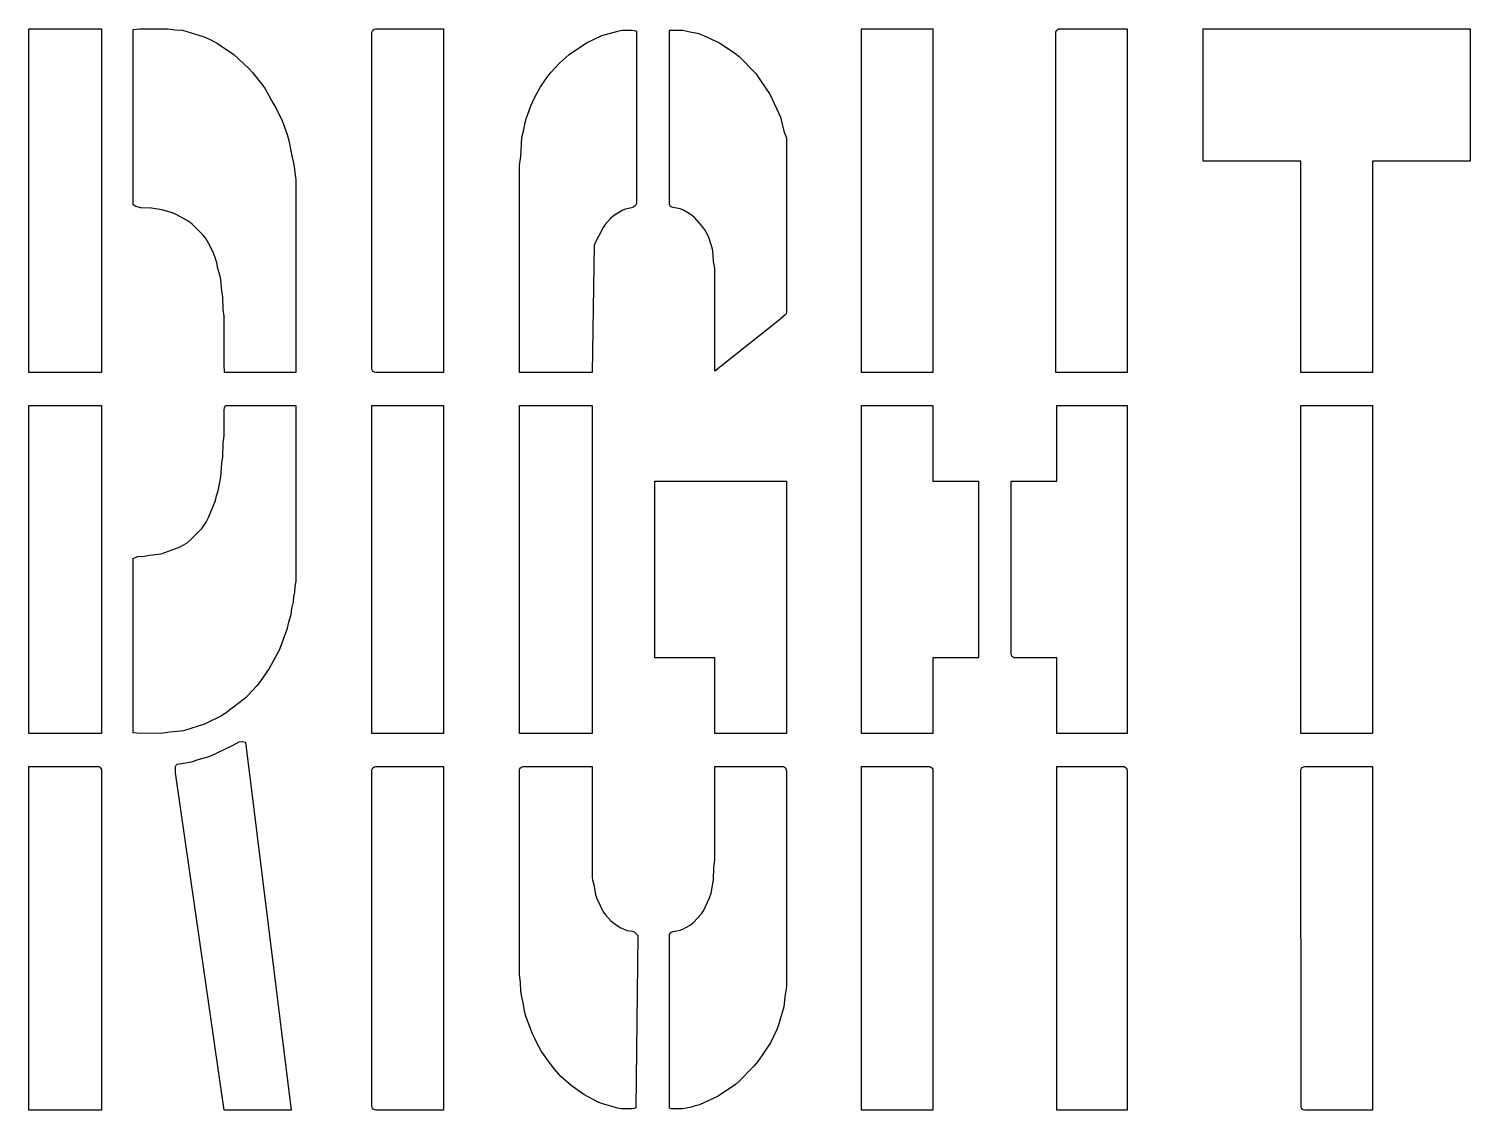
# Model space of a CAD drawing. Header units: inches. Extents: x 3 to 51, y 3 to 39.
import ezdxf

# ---------------------------------------------------------------- set-up
doc = ezdxf.new("R2010")
doc.units = ezdxf.units.IN
doc.header["$MEASUREMENT"] = 0
doc.layers.add('CUT', color=1, linetype='Continuous')

msp = doc.modelspace()

# ---------------------------------------------------------------- linework, layer by layer
at = {"layer": 'CUT'}
for points in [[(3, 27.558), (3, 39), (5.421, 39), (5.421, 27.558)], [(9.464, 30.075), (9.425, 30.277), (9.394, 30.659), (9.373, 30.765), (9.296, 31.016), (9.26, 31.215), (9.207, 31.386), (9.138, 31.565), (8.987, 31.865), (8.892, 32.018), (8.806, 32.133), (8.444, 32.499), (8.328, 32.583), (7.932, 32.809), (7.789, 32.869), (7.433, 32.976), (7.09, 33.028), (6.735, 33.041), (6.564, 33.082), (6.48, 33.143), (6.48, 38.978), (6.693, 38.999), (7.629, 38.999), (7.723, 38.993), (7.867, 38.966), (8.116, 38.952), (8.84, 38.737), (9.057, 38.636), (9.279, 38.517), (9.824, 38.145), (10.324, 37.678), (10.448, 37.548), (10.793, 37.117), (10.876, 37), (11.127, 36.536), (11.22, 36.387), (11.288, 36.228), (11.423, 35.974), (11.604, 35.479), (11.664, 35.284), (11.757, 34.777), (11.806, 34.587), (11.845, 34.351), (11.857, 34.188), (11.889, 33.996), (11.889, 27.558), (9.519, 27.558), (9.518, 27.645), (9.506, 27.74), (9.504, 29.431), (9.471, 29.657)], [(16.806, 27.558), (14.553, 27.558), (14.507, 27.568), (14.47, 27.591), (14.443, 27.624), (14.426, 27.667), (14.423, 38.865), (14.432, 38.913), (14.46, 38.958), (14.501, 38.987), (14.552, 39), (16.806, 39)], [(19.528, 35.882), (19.562, 36.009), (19.718, 36.437), (19.854, 36.722), (20.045, 37.074), (20.284, 37.42), (20.396, 37.56), (20.671, 37.861), (20.992, 38.149), (21.569, 38.537), (22.081, 38.773), (22.611, 38.925), (22.751, 38.955), (23.097, 38.96), (23.162, 38.949), (23.236, 38.923), (23.236, 33.188), (23.208, 33.119), (23.152, 33.071), (23.066, 33.036), (22.868, 32.996), (22.779, 32.964), (22.502, 32.799), (22.385, 32.699), (22.194, 32.483), (22.127, 32.386), (21.829, 31.805), (21.761, 27.558), (19.341, 27.558), (19.341, 34.44), (19.347, 34.545), (19.382, 34.737), (19.418, 35.383), (19.489, 35.634)], [(25.63, 32.084), (25.512, 32.306), (25.416, 32.442), (25.167, 32.718), (25.056, 32.808), (24.777, 32.971), (24.688, 33.002), (24.454, 33.049), (24.392, 33.069), (24.357, 33.1), (24.333, 33.156), (24.333, 38.958), (24.775, 38.956), (24.965, 38.908), (25.259, 38.855), (25.373, 38.821), (26.006, 38.533), (26.512, 38.188), (26.651, 38.076), (27.206, 37.511), (27.692, 36.798), (28.027, 36.055), (28.142, 35.596), (28.229, 35.374), (28.229, 29.576), (28.222, 29.528), (28.206, 29.494), (28.182, 29.465), (28.031, 29.344), (27.996, 29.311), (25.847, 27.607), (25.845, 31.01), (25.839, 31.091), (25.804, 31.259), (25.775, 31.617), (25.751, 31.746)], [(30.726, 27.558), (30.726, 39), (33.109, 39), (33.109, 27.558)], [(39.577, 27.558), (37.198, 27.558), (37.198, 38.857), (37.206, 38.905), (37.23, 38.948), (37.25, 38.968), (37.276, 38.985), (37.306, 38.996), (37.337, 39), (39.577, 39)], [(45.364, 34.59), (42.111, 34.59), (42.111, 39), (51, 39), (51, 34.59), (47.747, 34.59), (47.747, 27.558), (45.364, 27.558)], [(3, 15.545), (3, 26.455), (5.421, 26.455), (5.421, 15.545)], [(9.578, 16.236), (9.44, 16.142), (8.849, 15.848), (8.152, 15.629), (7.711, 15.588), (7.473, 15.546), (6.706, 15.545), (6.48, 15.564), (6.48, 21.371), (6.619, 21.431), (6.841, 21.443), (7.021, 21.48), (7.306, 21.508), (7.412, 21.526), (7.899, 21.695), (8.043, 21.754), (8.268, 21.892), (8.389, 21.989), (8.76, 22.364), (8.911, 22.579), (8.986, 22.729), (9.218, 23.294), (9.255, 23.454), (9.308, 23.622), (9.392, 24.083), (9.426, 24.535), (9.465, 24.749), (9.47, 25.216), (9.504, 25.454), (9.508, 26.316), (9.519, 26.381), (9.545, 26.455), (11.889, 26.455), (11.889, 20.614), (11.857, 20.434), (11.847, 20.246), (11.819, 20.09), (11.805, 19.925), (11.75, 19.706), (11.72, 19.495), (11.643, 19.243), (11.593, 19), (11.396, 18.459), (11.335, 18.315), (11.008, 17.701), (10.704, 17.269), (10.593, 17.128), (10.294, 16.8), (10.199, 16.708)], [(16.806, 26.455), (16.806, 15.545), (14.423, 15.545), (14.423, 26.455)], [(19.34, 15.545), (19.34, 26.455), (21.761, 26.455), (21.761, 15.545)], [(30.726, 15.545), (30.726, 26.455), (33.109, 26.455), (33.109, 23.946), (34.622, 23.946), (34.622, 18.054), (33.109, 18.054), (33.109, 15.545)], [(35.719, 23.946), (37.232, 23.946), (37.232, 26.455), (39.577, 26.455), (39.577, 15.545), (37.232, 15.545), (37.232, 18.054), (35.857, 18.054), (35.827, 18.057), (35.795, 18.069), (35.764, 18.09), (35.74, 18.118), (35.725, 18.152), (35.719, 18.189)], [(47.747, 26.455), (47.747, 15.545), (45.364, 15.545), (45.364, 26.455)], [(28.229, 15.545), (25.846, 15.545), (25.846, 18.054), (23.842, 18.054), (23.842, 23.946), (28.229, 23.946)], [(10.113, 15.276), (10.221, 15.254), (11.735, 3), (9.505, 3), (7.89, 14.232), (7.885, 14.44), (7.902, 14.486), (7.937, 14.515), (8.01, 14.535), (8.412, 14.595), (8.635, 14.675), (8.926, 14.749), (9.058, 14.802), (9.788, 15.141), (10.003, 15.258)], [(3, 14.442), (5.285, 14.442), (5.318, 14.438), (5.352, 14.425), (5.381, 14.403), (5.401, 14.376), (5.416, 14.343), (5.421, 14.307), (5.421, 3), (3, 3)], [(16.806, 14.442), (16.806, 3), (16.806, 3), (14.554, 3), (14.511, 3.009), (14.471, 3.033), (14.443, 3.067), (14.426, 3.111), (14.423, 14.295), (14.433, 14.348), (14.461, 14.394), (14.508, 14.428), (14.56, 14.442)], [(19.468, 14.442), (21.76, 14.442), (21.757, 14.332), (21.761, 14.18), (21.762, 10.76), (21.772, 10.667), (21.813, 10.511), (21.876, 10.17), (21.931, 10.026), (22.132, 9.604), (22.201, 9.507), (22.376, 9.309), (22.496, 9.212), (22.717, 9.071), (22.931, 8.986), (23.091, 8.959), (23.154, 8.936), (23.285, 8.815), (23.218, 3.076), (23.16, 3.051), (23.095, 3.04), (22.713, 3.045), (22.573, 3.076), (22.066, 3.22), (21.935, 3.278), (21.481, 3.523), (21.059, 3.82), (20.721, 4.126), (20.521, 4.349), (20.393, 4.508), (20.075, 4.958), (19.926, 5.219), (19.853, 5.389), (19.771, 5.542), (19.555, 6.127), (19.521, 6.254), (19.464, 6.572), (19.426, 6.716), (19.386, 6.952), (19.375, 7.259), (19.347, 7.416), (19.341, 7.521), (19.342, 14.316), (19.356, 14.365), (19.377, 14.396), (19.403, 14.419), (19.434, 14.434)], [(28.085, 14.442), (28.127, 14.436), (28.168, 14.416), (28.194, 14.393), (28.212, 14.367), (28.225, 14.334), (28.229, 14.299), (28.229, 7.135), (28.221, 7.03), (28.185, 6.85), (28.145, 6.445), (27.979, 5.869), (27.918, 5.713), (27.697, 5.247), (27.282, 4.615), (27.149, 4.462), (26.641, 3.951), (26.534, 3.856), (25.96, 3.463), (25.338, 3.182), (25.156, 3.137), (25.011, 3.089), (24.764, 3.043), (24.444, 3.04), (24.393, 3.049), (24.333, 3.066), (24.333, 8.843), (24.356, 8.899), (24.391, 8.93), (24.453, 8.951), (24.686, 8.997), (24.776, 9.027), (25.028, 9.164), (25.139, 9.253), (25.397, 9.537), (25.468, 9.632), (25.666, 10.069), (25.725, 10.225), (25.764, 10.484), (25.804, 10.663), (25.811, 11.08), (25.845, 11.33), (25.846, 14.222), (25.85, 14.332), (25.847, 14.442)], [(33.109, 3), (30.726, 3), (30.726, 14.442), (32.997, 14.44), (33.042, 14.423), (33.077, 14.392), (33.101, 14.351), (33.109, 14.304)], [(37.232, 3), (37.232, 14.442), (39.443, 14.442), (39.476, 14.438), (39.515, 14.422), (39.549, 14.391), (39.57, 14.351), (39.577, 14.309), (39.577, 3)], [(47.747, 3), (47.747, 3), (45.491, 3), (45.45, 3.009), (45.41, 3.032), (45.383, 3.065), (45.367, 3.108), (45.366, 14.329), (45.38, 14.372), (45.408, 14.408), (45.446, 14.432), (45.491, 14.442), (47.747, 14.442)]]:
    msp.add_lwpolyline(points, close=True, dxfattribs=at)

doc.saveas('drawing.dxf')
